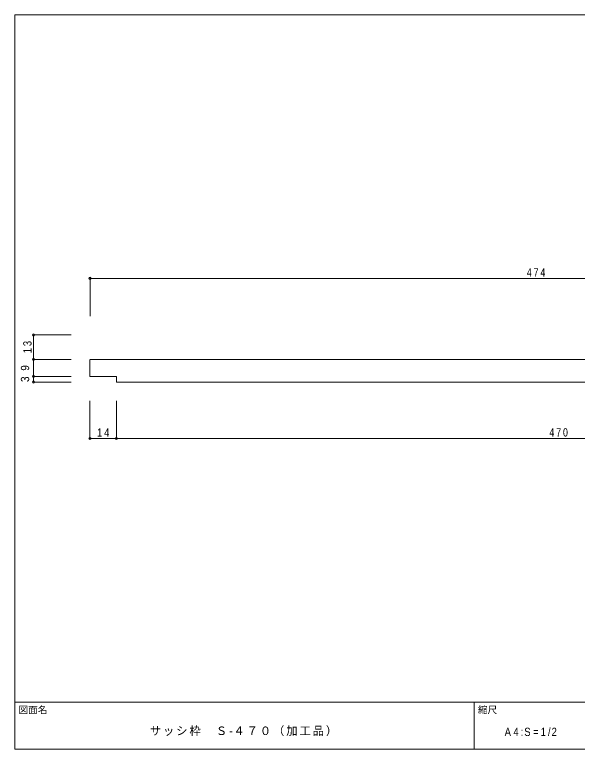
# Model space of a CAD drawing. Units: millimetres on the paper, with parts at other scales. Extents: x -141 to 141, y -98 to 98.
# Drawn here: x -141 to 8.4, y -97.5 to 97.5 of the extents above; entities that cross this region are included whole.
import ezdxf
from ezdxf.enums import TextEntityAlignment as Align

# ---------------------------------------------------------------- set-up
doc = ezdxf.new("R2010")
doc.units = ezdxf.units.MM
doc.header["$PDMODE"] = 32
doc.header["$PDSIZE"] = 0.6
for name, color, linetype, lineweight in [('4-0_ＫＢ製品', 2, 'Continuous', 9), ('4-3_寸法', 4, 'Continuous', 9), ('F-0_図面枠', 5, 'Continuous', 9), ('F-5_F-5ﾚｲﾔ', 7, 'Continuous', 9)]:
    doc.layers.add(name, color=color, linetype=linetype, lineweight=lineweight)
doc.styles.add('HGｺﾞｼｯｸM', font='')
doc.styles.get('HGｺﾞｼｯｸM').set_extended_font_data('HGｺﾞｼｯｸM')

msp = doc.modelspace()

# ---------------------------------------------------------------- linework, layer by layer
at = {"layer": '4-0_ＫＢ製品'}
for p, q in [((-121, 6), (-121, 1.5)), ((116, 6), (-120.995, 6)), ((-114, 1.5), (-121, 1.5)), ((-114, 1.5), (-114, 0)), ((120.5, 0), (-114, 0))]:
    msp.add_line(p, q, dxfattribs=at)
at = {"layer": '4-3_寸法'}
for p, q in [((116, 27.5), (-120.995, 27.5)), ((-120.995, 27.5), (-120.995, 17.5)), ((-136, 6), (-136, 12.5)), ((-136, 12.5), (-126, 12.5)), ((-136, 1.5), (-136, 6)), ((-136, 6), (-126, 6)), ((-136, 0), (-136, 1.5)), ((-136, 1.5), (-126, 1.5)), ((-136, 0), (-126, 0)), ((-121, -15), (-121, -5)), ((-114, -15), (-114, -5)), ((-121, -15), (-114, -15)), ((-114, -15), (121, -15))]:
    msp.add_line(p, q, dxfattribs=at)
for p in [(-120.995, 27.5), (-136, 12.5), (-136, 6), (-136, 1.5), (-136, 0), (-121, -15), (-114, -15)]:
    msp.add_point(p, dxfattribs=at)
at = {"layer": 'F-0_図面枠'}
for p, q in [((-141, 97.5), (141, 97.5)), ((-141, -97.5), (-141, 97.5)), ((-141, -85), (141, -85)), ((-19, -97.5), (-19, -85)), ((141, -97.5), (-141, -97.5))]:
    msp.add_line(p, q, dxfattribs=at)

# ---------------------------------------------------------------- texts
at = {"layer": '4-3_寸法', "color": 7, "style": 'HGｺﾞｼｯｸM', "width": 0.9}
for s, p in [('9', (-136.5, 3)), ('3', (-136.5, 0))]:
    msp.add_text(s, height=2.199, rotation=90, dxfattribs=at).set_placement(p, align=Align.BOTTOM_LEFT)
at = {"layer": '4-3_寸法', "color": 7, "char_height": 2.199, "attachment_point": 7, "style": 'HGｺﾞｼｯｸM'}
for s, insert in [('\\T1.38;\\W0.8;474', (-4.998, 28)), ('\\T1.36;\\W0.85;14', (-119.125, -14.5)), ('\\T1.38;\\W0.8;470', (1, -14.5))]:
    msp.add_mtext(s, dxfattribs=dict(at, insert=insert))
at = {"layer": '4-3_寸法', "color": 7, "insert": (-136.5, 7.625), "char_height": 2.199, "attachment_point": 7, "rotation": 90, "style": 'HGｺﾞｼｯｸM'}
msp.add_mtext('\\T1.36;\\W0.85;13', dxfattribs=at)
at = {"layer": 'F-0_図面枠', "color": 7, "style": 'HGｺﾞｼｯｸM'}
msp.add_text('図面名', height=1.833, dxfattribs=at).set_placement((-140, -88.5), align=Align.BOTTOM_LEFT)
at = {"layer": 'F-5_F-5ﾚｲﾔ', "style": 'HGｺﾞｼｯｸM'}
msp.add_text('縮尺', height=1.833, dxfattribs=at).set_placement((-18, -88.5), align=Align.BOTTOM_LEFT)
at = {"layer": 'F-5_F-5ﾚｲﾔ', "char_height": 2.199, "attachment_point": 7, "style": 'HGｺﾞｼｯｸM'}
for s, insert in [('\\T1.17;サッシ枠\u3000Ｓ-４７０（加工品）', (-105.125, -94)), ('\\T1.39;\\W0.85;A4:S=1/2', (-10.875, -94))]:
    msp.add_mtext(s, dxfattribs=dict(at, insert=insert))

doc.saveas('drawing.dxf')
